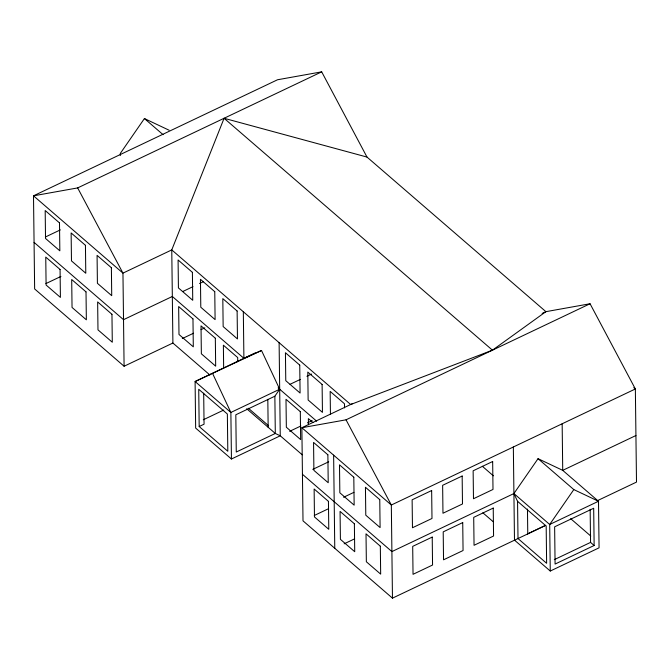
<?xml version="1.0" encoding="UTF-8"?>
<svg xmlns="http://www.w3.org/2000/svg" width="670" height="670" viewBox="0 0 670 670"><rect width="100%" height="100%" fill="white"/><g stroke="black" fill="none" stroke-linecap="round" stroke-linejoin="round"><path stroke-width="1" d="M597.079 500.833L636.5 482.09L635.361 388.969L590.061 303.753L545.908 311.667L366.993 157.065L224.082 118.28L171.763 249.91L172.902 343.032L209.861 374.974M169.108 130.223L144.418 118.548L120.307 153.438L120.332 155.507M302.271 454.821L280.253 435.793L275.311 433.456L236.267 452.032L235.815 414.78L274.859 396.213L279.683 389.236L261.509 350.494L243.897 358.316L172.332 296.475L123.523 319.682L34.069 242.381M513.346 446.999L514.485 540.12L550.263 571.041L599.072 547.826L598.503 501.26L562.725 470.348L538.035 458.674L513.915 493.556L391.9 551.586L302.438 474.285M517.55 501.302L518.002 538.554L546.628 563.294L546.176 526.042L517.55 501.302L513.915 493.556L549.693 524.476L598.503 501.26L573.813 489.586L549.693 524.476L550.263 571.041M172.902 343.032L124.092 366.247L122.953 273.125L171.763 249.91L350.678 404.512L492.45 350.175L545.908 311.667L542.147 313.451M124.092 366.247L34.639 288.946L33.5 195.824L77.661 187.91L321.692 71.849L366.993 157.065M45.334 237.029L60.35 229.885M45.903 283.586L60.92 276.45M182.659 291.567L192.985 286.651M199.551 283.527L203.303 281.743M182.29 338.568L193.555 333.216M201.059 329.64L204.811 327.856M255.161 352.956L195.096 381.523L195.657 428.088L231.443 459.009L280.253 435.793L279.114 342.672M231.443 459.009L230.874 412.444L195.096 381.523L261.509 350.494M203.27 419.78L223.73 410.057M199.183 426.522L198.73 389.27L227.356 414.01L227.808 451.262L199.183 426.522L204.065 424.202L203.68 393.164M279.683 389.236L230.874 412.444L212.7 373.701M290.01 384.32L300.328 379.413M306.902 376.289L311.592 374.053M289.633 431.329L300.897 425.978M307.471 422.854L312.161 420.618M352.554 403.616L301.868 427.728L303.007 520.85L392.469 598.151L545.715 525.372M392.469 598.151L391.33 505.021L301.868 427.728L346.03 419.814L590.061 303.753M312.764 469.377L328.719 461.789M343.584 497.266L353.911 492.35M314.272 515.49L328.35 508.798M344.154 543.822L354.48 538.914M635.931 435.525L562.725 470.348L562.155 423.783M527.625 533.873L545.455 525.389M554.299 559.643L590.555 542.399L590.153 509.292M594.139 545.489L555.087 564.065L554.634 526.813L593.679 508.245L594.139 545.489L590.555 542.399M321.692 71.849L277.531 79.763L33.5 195.824L122.953 273.125L77.661 187.91M633.778 387.595L635.361 388.969L391.33 505.021L346.03 419.814M224.082 118.28L492.45 350.175M144.418 118.548L163.095 134.678M538.035 458.674L573.813 489.586M570.681 518.681L590.798 536.067M482.341 466.278L493.388 475.826M482.869 512.801L493.145 521.679M278.125 387.888L316.642 421.17M312.882 422.536L308.368 418.624L308.443 424.83M248.361 408.239L268.578 425.71M246.686 408.725L275.311 433.456L274.859 396.213M527.466 509.083L527.767 533.915M344.522 407.896L344.472 403.759L330.159 391.389L330.436 414.152M333.627 455.165L334.766 548.286M267.816 399.337L268.159 427.276M243.327 311.751L243.897 358.316M237.741 361.7L237.691 357.562L223.378 345.192L223.654 367.956M431.647 490.532L412.125 499.812L412.469 527.751L431.991 518.471L431.647 490.532M462.158 476.027L442.635 485.306L442.97 513.245L462.493 503.957L462.158 476.027M492.659 461.513L473.137 470.801L473.481 498.74L493.003 489.452L492.659 461.513M432.217 537.089L412.695 546.377L413.038 574.316L432.56 565.028L432.217 537.089M462.727 522.583L443.205 531.871L443.54 559.81L463.062 550.522L462.727 522.583M493.229 508.078L473.707 517.366L474.05 545.296L493.572 536.017L493.229 508.078M192.399 272.347L178.086 259.977L178.421 287.916L192.734 300.286L192.399 272.347M214.76 291.676L200.447 279.306L200.791 307.237L215.103 319.607L214.76 291.676M237.121 310.997L222.809 298.627L223.152 326.566L237.465 338.936L237.121 310.997M299.741 365.108L285.428 352.738L285.772 380.677L300.085 393.047L299.741 365.108M322.111 384.429L307.798 372.068L308.133 399.998L322.454 412.368L322.111 384.429M192.968 318.912L178.655 306.542L178.99 334.481L193.303 346.842L192.968 318.912M215.33 338.233L201.017 325.863L201.36 353.802L215.673 366.172L215.33 338.233M300.311 411.673L285.998 399.303L286.341 427.234L300.654 439.604L300.311 411.673M59.496 222.901L45.183 210.531L45.526 238.461L59.839 250.831L59.496 222.901M85.442 245.312L71.129 232.942L71.472 260.881L85.785 273.251L85.442 245.312M111.388 267.732L97.075 255.362L97.41 283.301L111.723 295.671L111.388 267.732M327.873 454.796L313.56 442.426L313.895 470.365L328.216 482.735L327.873 454.796M353.81 477.216L339.497 464.846L339.841 492.785L354.154 505.155L353.81 477.216M379.756 499.636L365.443 487.266L365.786 515.197L380.099 527.566L379.756 499.636M60.066 269.457L45.753 257.087L46.096 285.026L60.409 297.396L60.066 269.457M86.011 291.877L71.698 279.507L72.042 307.446L86.355 319.816L86.011 291.877M111.957 314.289L97.644 301.927L97.979 329.858L112.292 342.228L111.957 314.289M328.442 501.361L314.13 488.991L314.465 516.93L328.777 529.3L328.442 501.361M354.38 523.773L340.067 511.411L340.41 539.342L354.723 551.712L354.38 523.773M380.326 546.192L366.013 533.822L366.356 561.761L380.669 574.131L380.326 546.192"/></g></svg>
